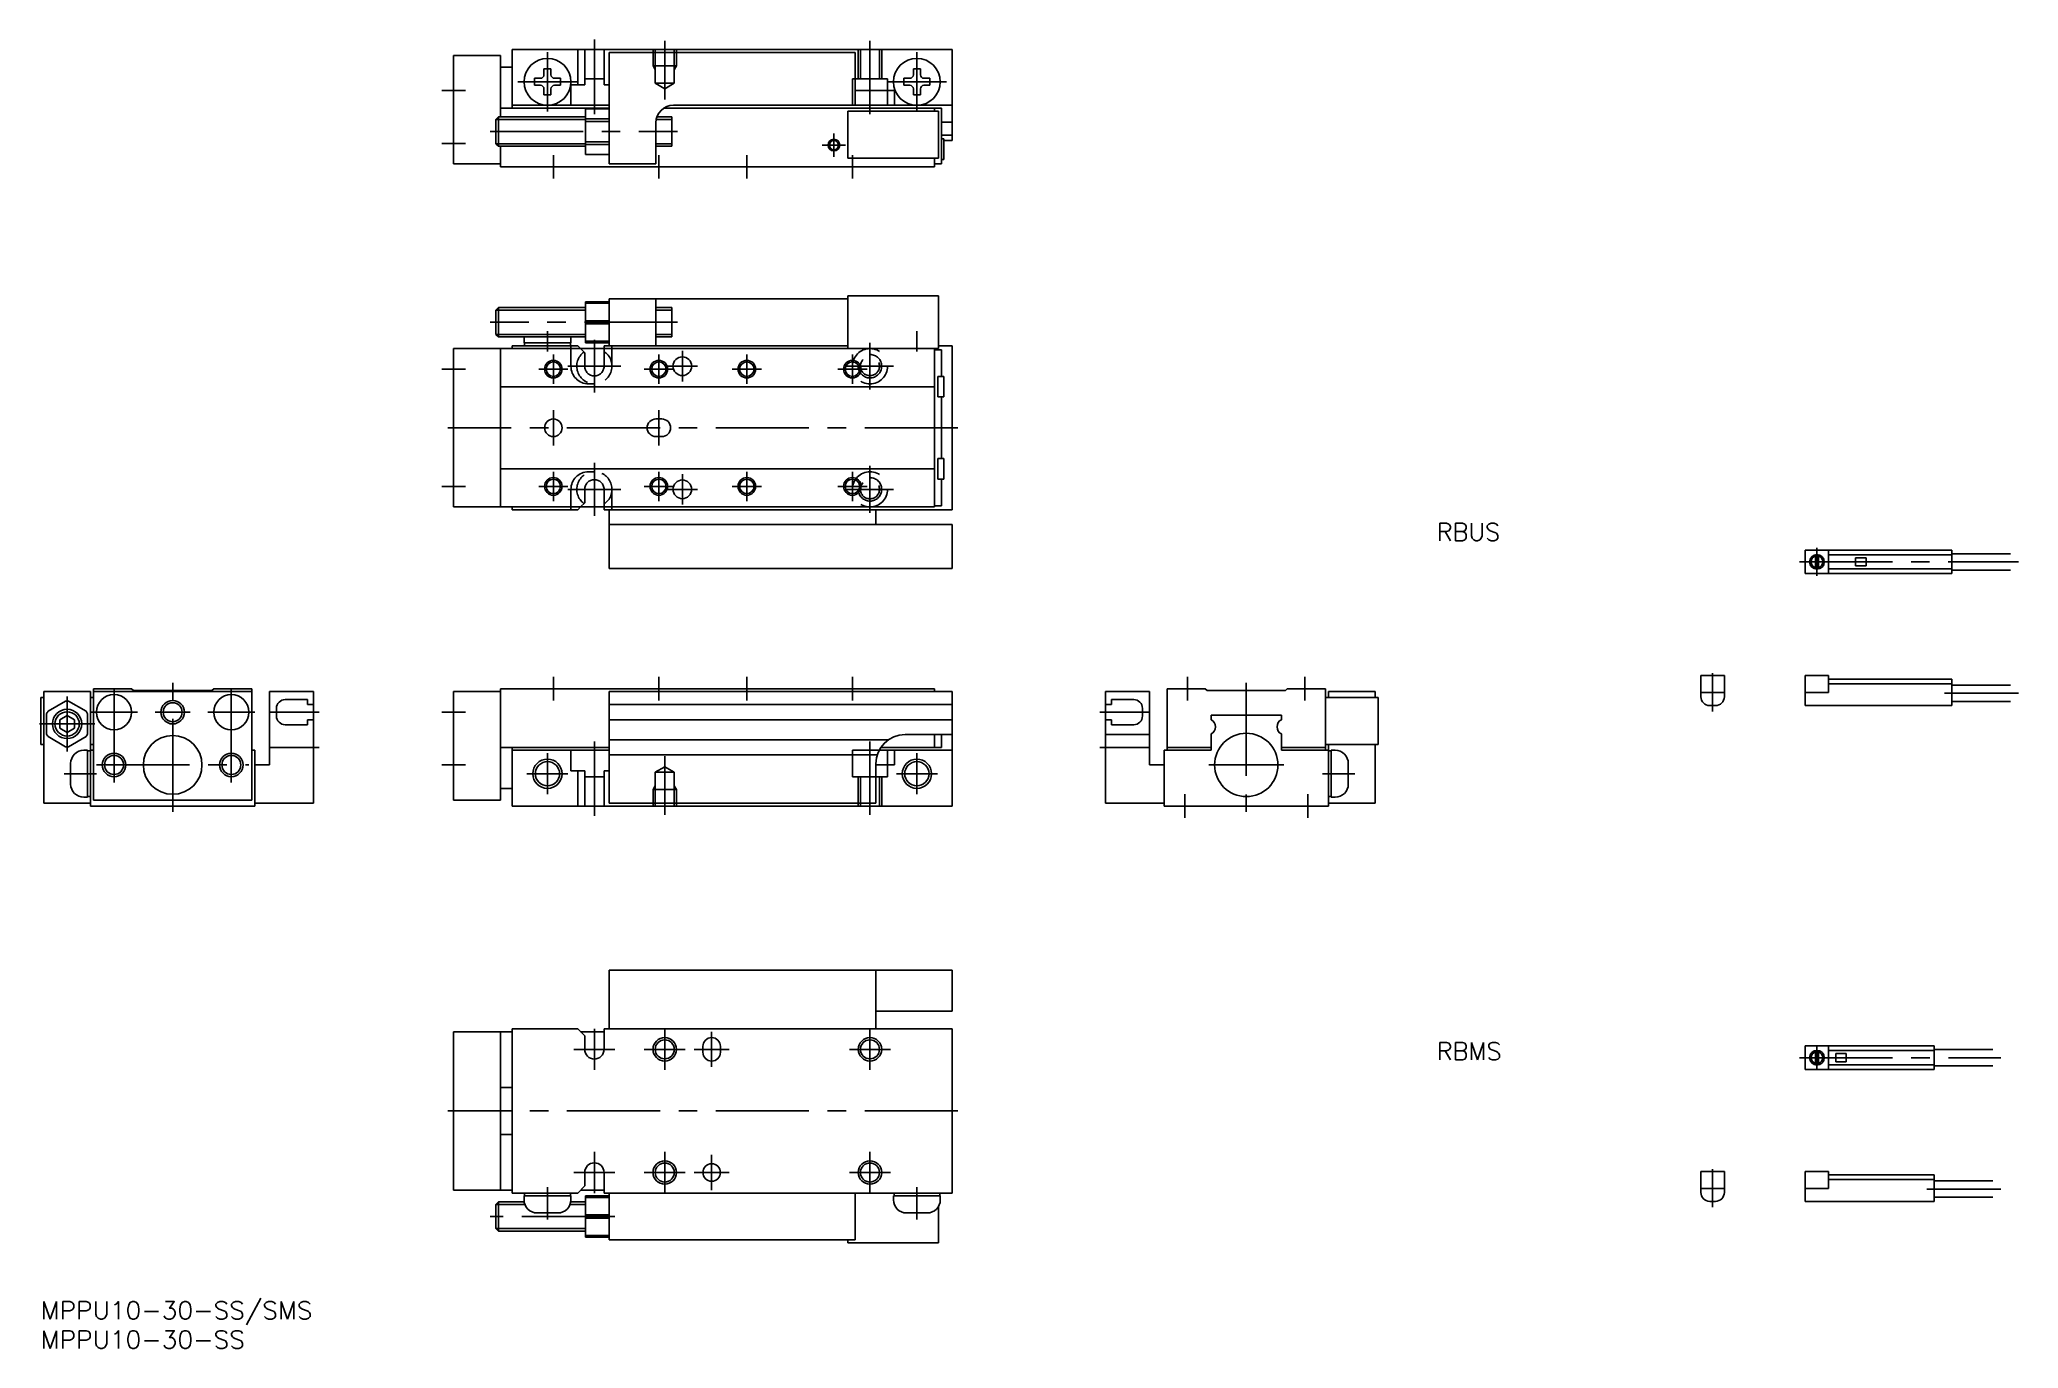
# Model space of a CAD drawing. Extents: x 0 to 337, y -8 to 215.
import ezdxf

# ---------------------------------------------------------------- set-up
doc = ezdxf.new("R2010")
doc.units = 0
doc.header["$LTSCALE"] = 0.5
doc.linetypes.add('CENTER', pattern=[50.8, 31.75, -6.35, 6.35, -6.35])
doc.linetypes.add('DASHED', pattern=[19.05, 12.7, -6.35])
for name, color, linetype in [('MSM_CENTER', 1, 'CENTER'), ('MSM_CONTINUOUS', 7, 'CONTINUOUS'), ('MSM_DASHED', 4, 'DASHED'), ('MSM_NARROW', 5, 'CONTINUOUS'), ('MSM_PART_NUMBER', 7, 'CONTINUOUS')]:
    doc.layers.add(name, color=color, linetype=linetype)
doc.styles.get("Standard").update_dxf_attribs({"font": 'txt.shx', "height": 3, "bigfont": 'bigfont.shx'})

# ---------------------------------------------------------------- blocks, each defined once
blk = doc.blocks.new('*U12')
at = {"layer": 'MSM_PART_NUMBER', "width": 1.042}
blk.add_text('MPPU10-30-SS/SMS', height=3, dxfattribs=at).set_placement((0, -3))
blk = doc.blocks.new('*U13')
at = {"layer": 'MSM_PART_NUMBER', "width": 1.042}
blk.add_text('MPPU10-30-SS', height=3, dxfattribs=at).set_placement((0, -8))
blk = doc.blocks.new('*U15')
at = {"layer": 'MSM_PART_NUMBER'}
blk.add_text('RBMS', height=3, dxfattribs=at).set_placement((238.09, 41.19))
blk = doc.blocks.new('*U16')
at = {"layer": 'MSM_PART_NUMBER'}
blk.add_text('RBUS', height=3, dxfattribs=at).set_placement((238.09, 129.73))

msp = doc.modelspace()

# ---------------------------------------------------------------- linework, layer by layer
at = {"layer": 'MSM_CENTER'}
for p, q in [((86.42, 213.04), (86.42, 202.96)), ((94.42, 215.2), (94.42, 202.5)), ((106.42, 215), (106.42, 205)), ((141.42, 215), (141.42, 202.5)), ((149.42, 213.04), (149.42, 202.96)), ((68.42, 206.5), (72.42, 206.5)), ((81.38, 208), (91.46, 208)), ((144.38, 208), (154.46, 208)), ((76.62, 199.5), (108.62, 199.5)), ((135.27, 199.2), (135.27, 195.2)), ((68.42, 197.5), (72.42, 197.5)), ((133.27, 197.2), (137.27, 197.2)), ((87.42, 195.5), (87.42, 191.5)), ((105.42, 195.5), (105.42, 191.5)), ((120.42, 195.5), (120.42, 191.5)), ((138.42, 195.5), (138.42, 191.5)), ((108.62, 167), (76.62, 167)), ((86.42, 165.5), (86.42, 162)), ((149.42, 165.5), (149.42, 162)), ((94.42, 164), (94.42, 155)), ((109.42, 162.1), (109.42, 156.9)), ((141.42, 163.5), (141.42, 155.5)), ((68.42, 159), (72.42, 159)), ((84.92, 159), (89.92, 159)), ((87.42, 161.5), (87.42, 156.5)), ((89.92, 159.5), (98.92, 159.5)), ((102.92, 159), (107.92, 159)), ((105.42, 161.5), (105.42, 156.5)), ((106.82, 159.5), (112.02, 159.5)), ((117.92, 159), (122.92, 159)), ((120.42, 161.5), (120.42, 156.5)), ((135.92, 159), (140.92, 159)), ((137.42, 159.5), (145.42, 159.5)), ((138.42, 161.5), (138.42, 156.5)), ((87.42, 152), (87.42, 146)), ((105.42, 152), (105.42, 146)), ((156.42, 149), (69.42, 149)), ((94.42, 134), (94.42, 143)), ((141.42, 142.5), (141.42, 134.5)), ((68.42, 139), (72.42, 139)), ((84.92, 139), (89.92, 139)), ((87.42, 141.5), (87.42, 136.5)), ((89.92, 138.5), (98.92, 138.5)), ((102.92, 139), (107.92, 139)), ((105.42, 141.5), (105.42, 136.5)), ((106.82, 138.5), (112.02, 138.5)), ((109.42, 141.1), (109.42, 135.9)), ((117.92, 139), (122.92, 139)), ((120.42, 141.5), (120.42, 136.5)), ((135.92, 139), (140.92, 139)), ((137.42, 138.5), (145.42, 138.5)), ((138.42, 141.5), (138.42, 136.5)), ((302.92, 128.53), (302.92, 123.73)), ((299.92, 126.13), (337.28, 126.13)), ((22.5, 83.5), (22.5, 105.5)), ((87.42, 102.5), (87.42, 106.5)), ((105.42, 102.5), (105.42, 106.5)), ((120.42, 102.5), (120.42, 106.5)), ((138.42, 102.5), (138.42, 106.5)), ((195.6, 106.5), (195.6, 102.5)), ((205.6, 105.5), (205.6, 83.5)), ((215.6, 106.5), (215.6, 102.5)), ((285.13, 107.13), (285.13, 100.63)), ((4.5, 103.2), (4.5, 93.8)), ((12.5, 88.5), (12.5, 104.5)), ((32.5, 88.5), (32.5, 104.5)), ((324.69, 103.73), (337.28, 103.73)), ((9.2, 98.5), (-0.2, 98.5)), ((8.5, 100.5), (16.5, 100.5)), ((19.5, 100.5), (25.5, 100.5)), ((28.5, 100.5), (36.5, 100.5)), ((39.2, 100.5), (47.5, 100.5)), ((68.42, 100.5), (72.42, 100.5)), ((188.9, 100.5), (180.6, 100.5)), ((39.2, 94.5), (47.5, 94.5)), ((94.42, 82.8), (94.42, 95.5)), ((141.42, 83), (141.42, 95.5)), ((188.9, 94.5), (180.6, 94.5)), ((9.5, 91.5), (35.5, 91.5)), ((68.42, 91.5), (72.42, 91.5)), ((86.42, 93.5), (86.42, 86.5)), ((106.42, 83), (106.42, 93)), ((149.42, 93.5), (149.42, 86.5)), ((212, 91.5), (199.2, 91.5)), ((4, 90), (9.5, 90)), ((82.92, 90), (89.92, 90)), ((145.92, 90), (152.92, 90)), ((224.1, 90), (218.6, 90)), ((195.1, 86.5), (195.1, 82.5)), ((216.1, 86.5), (216.1, 82.5)), ((94.42, 46.5), (94.42, 39.5)), ((106.42, 46.5), (106.42, 39.5)), ((114.42, 40), (114.42, 46)), ((141.42, 46.5), (141.42, 39.5)), ((90.92, 43), (97.92, 43)), ((102.92, 43), (109.92, 43)), ((117.42, 43), (111.42, 43)), ((137.92, 43), (144.92, 43)), ((299.94, 41.58), (334.28, 41.58)), ((302.92, 43.58), (302.92, 39.58)), ((156.42, 32.5), (69.42, 32.5)), ((94.42, 18.5), (94.42, 25.5)), ((106.42, 18.5), (106.42, 25.5)), ((114.42, 25), (114.42, 19)), ((141.42, 18.5), (141.42, 25.5)), ((90.92, 22), (97.92, 22)), ((102.92, 22), (109.92, 22)), ((117.42, 22), (111.42, 22)), ((137.92, 22), (144.92, 22)), ((285.13, 22.58), (285.13, 16.08)), ((86.42, 19.5), (86.42, 14)), ((149.42, 14), (149.42, 19.5)), ((321.69, 19.18), (334.28, 19.18)), ((97.92, 14.5), (76.62, 14.5))]:
    msp.add_line(p, q, dxfattribs=at)
at = {"layer": 'MSM_CONTINUOUS'}
for p, q in [((80.42, 213.5), (80.42, 203.5)), ((80.42, 213.5), (155.42, 213.5)), ((91.57, 213.5), (91.57, 207.5)), ((92.77, 213.5), (92.77, 207.5)), ((96.07, 213.5), (96.07, 207.5)), ((96.92, 213), (96.92, 194)), ((96.92, 213), (138.92, 213)), ((138.92, 213), (138.92, 204)), ((155.42, 213.5), (155.42, 198)), ((70.42, 212.5), (70.42, 194)), ((70.42, 212.5), (78.42, 212.5)), ((78.42, 212.5), (78.42, 202)), ((78.42, 210.5), (80.42, 210.5)), ((85.82, 210.2), (87.02, 210.2)), ((85.82, 209.2), (85.82, 210.2)), ((87.02, 209.2), (87.02, 210.2)), ((148.82, 210.2), (150.02, 210.2)), ((148.82, 209.2), (148.82, 210.2)), ((150.02, 209.2), (150.02, 210.2)), ((84.22, 207.4), (84.22, 208.6)), ((84.22, 208.6), (85.22, 208.6)), ((84.22, 207.4), (85.22, 207.4)), ((85.82, 205.8), (85.82, 206.8)), ((87.02, 205.8), (87.02, 206.8)), ((87.62, 208.6), (88.62, 208.6)), ((87.62, 207.4), (88.62, 207.4)), ((88.62, 207.4), (88.62, 208.6)), ((90.42, 207.5), (90.42, 204)), ((90.42, 207.5), (92.77, 207.5)), ((92.77, 208.5), (96.07, 208.5)), ((96.07, 207.5), (96.92, 207.5)), ((145.62, 206.5), (138.92, 206.5)), ((145.62, 206.5), (145.62, 204)), ((147.22, 207.4), (147.22, 208.6)), ((147.22, 208.6), (148.22, 208.6)), ((147.22, 207.4), (148.22, 207.4)), ((148.82, 205.8), (148.82, 206.8)), ((150.02, 205.8), (150.02, 206.8)), ((150.62, 208.6), (151.62, 208.6)), ((150.62, 207.4), (151.62, 207.4)), ((151.62, 207.4), (151.62, 208.6)), ((78.42, 203.5), (96.92, 203.5)), ((80.42, 204), (96.92, 204)), ((85.82, 205.8), (87.02, 205.8)), ((92.92, 195.6), (92.92, 203.4)), ((96.92, 203.4), (92.92, 203.4)), ((106.26, 203.5), (153.62, 203.5)), ((107.92, 204), (155.42, 204)), ((137.62, 195), (137.62, 203)), ((137.62, 203), (153.12, 203)), ((148.82, 205.8), (150.02, 205.8)), ((152.42, 203.5), (152.42, 203)), ((153.12, 195), (153.12, 203)), ((153.62, 203.5), (153.62, 194)), ((78.05, 202), (77.62, 201.57)), ((77.62, 201.57), (77.62, 197.43)), ((92.92, 202), (78.05, 202)), ((78.05, 197), (78.05, 202)), ((92.92, 201.67), (96.92, 201.67)), ((92.92, 201.22), (96.92, 201.22)), ((104.92, 201), (104.92, 194)), ((107.62, 202), (105.09, 202)), ((107.62, 197), (107.62, 202)), ((153.62, 201.1), (155.42, 201.1)), ((77.62, 197.43), (78.05, 197)), ((92.92, 197), (78.05, 197)), ((78.42, 197), (78.42, 193.5)), ((92.92, 197.78), (96.92, 197.78)), ((92.92, 197.33), (96.92, 197.33)), ((107.62, 197), (104.92, 197)), ((153.62, 198.9), (155.42, 198.9)), ((153.62, 198.25), (154.02, 198.25)), ((154.02, 198.25), (154.02, 194.75)), ((154.02, 198), (155.42, 198)), ((70.42, 194), (78.42, 194)), ((78.42, 193.5), (152.42, 193.5)), ((96.92, 195.6), (92.92, 195.6)), ((96.92, 194), (104.92, 194)), ((137.62, 195), (153.12, 195)), ((152.42, 195), (152.42, 193.5)), ((152.42, 194), (153.62, 194)), ((153.62, 194.75), (154.02, 194.75)), ((78.05, 169.5), (77.62, 169.07)), ((77.62, 169.07), (77.62, 164.93)), ((92.92, 169.5), (78.05, 169.5)), ((78.05, 164.5), (78.05, 169.5)), ((92.92, 170.5), (96.92, 170.5)), ((92.92, 170.5), (92.92, 163.5)), ((92.92, 170.24), (96.92, 170.24)), ((96.92, 163), (96.92, 171)), ((137.62, 171), (96.92, 171)), ((104.92, 163), (104.92, 171)), ((107.62, 169.5), (104.92, 169.5)), ((107.62, 164.5), (107.62, 169.5)), ((137.62, 162.5), (137.62, 171.5)), ((153.12, 171.5), (137.62, 171.5)), ((153.12, 162.5), (153.12, 171.5)), ((96.92, 167.26), (92.92, 167.26)), ((96.92, 166.74), (92.92, 166.74)), ((70.42, 162.5), (70.42, 135.5)), ((153.12, 162.5), (70.42, 162.5)), ((77.62, 164.93), (78.05, 164.5)), ((92.92, 164.5), (78.05, 164.5)), ((78.42, 162.5), (78.42, 135.5)), ((80.42, 163), (80.42, 162.5)), ((91.57, 163), (80.42, 163)), ((82.42, 164.15), (82.42, 163.5)), ((82.42, 163.5), (90.42, 163.5)), ((82.52, 163.5), (82.52, 163)), ((90.32, 163), (90.32, 163.5)), ((90.42, 164.15), (90.42, 163.5)), ((90.42, 163), (90.42, 162.5)), ((91.57, 163), (92.07, 162.5)), ((92.92, 163.76), (96.92, 163.76)), ((92.92, 163.5), (96.92, 163.5)), ((96.07, 162.5), (96.07, 163)), ((137.62, 163), (96.07, 163)), ((97.42, 163), (97.42, 162.5)), ((107.62, 164.5), (104.92, 164.5)), ((152.42, 162.5), (152.42, 135.5)), ((153.62, 162.3), (152.42, 162.3)), ((155.42, 163), (153.12, 163)), ((153.62, 157.75), (153.62, 162.3)), ((155.42, 163), (155.42, 135)), ((152.42, 156), (78.42, 156)), ((153.02, 157.75), (154.02, 157.75)), ((153.02, 154.25), (153.02, 157.75)), ((154.02, 154.25), (154.02, 157.75)), ((153.02, 154.25), (154.02, 154.25)), ((153.62, 154.25), (153.62, 143.75)), ((104.92, 150.5), (105.92, 150.5)), ((104.92, 147.5), (105.92, 147.5)), ((152.42, 142), (78.42, 142)), ((153.02, 143.75), (153.02, 140.25)), ((153.02, 143.75), (154.02, 143.75)), ((154.02, 140.25), (154.02, 143.75)), ((153.02, 140.25), (154.02, 140.25)), ((153.62, 140.25), (153.62, 135.7)), ((152.42, 135.5), (70.42, 135.5)), ((80.42, 135.5), (80.42, 135)), ((91.57, 135), (80.42, 135)), ((90.42, 135), (90.42, 135.5)), ((92.07, 135.5), (91.57, 135)), ((96.07, 135), (96.07, 135.5)), ((155.42, 135), (96.07, 135)), ((96.92, 135), (96.92, 125)), ((97.42, 135), (97.42, 135.5)), ((142.42, 135), (142.42, 132.5)), ((153.62, 135.7), (152.42, 135.7)), ((155.42, 132.5), (96.92, 132.5)), ((155.42, 132.5), (155.42, 125)), ((155.42, 125), (96.92, 125)), ((300.92, 128.13), (300.92, 124.13)), ((300.92, 128.13), (325.92, 128.13)), ((302.67, 127.35), (302.67, 124.9)), ((303.17, 127.35), (303.17, 124.9)), ((304.92, 128.13), (304.92, 124.13)), ((304.92, 127.33), (325.92, 127.33)), ((304.92, 124.93), (325.92, 124.93)), ((309.52, 126.83), (311.32, 126.83)), ((309.52, 126.83), (309.52, 125.43)), ((309.52, 125.43), (311.32, 125.43)), ((311.32, 126.83), (311.32, 125.43)), ((325.92, 128.13), (325.92, 124.13)), ((325.92, 127.53), (335.92, 127.53)), ((300.92, 124.13), (325.92, 124.13)), ((325.92, 124.73), (335.92, 124.73)), ((283.13, 106.73), (283.13, 103.13)), ((283.13, 106.73), (287.13, 106.73)), ((287.13, 106.73), (287.13, 103.13)), ((300.92, 106.73), (304.92, 106.73)), ((300.92, 106.73), (300.92, 101.63)), ((304.92, 106.73), (304.92, 103.83)), ((304.92, 106.13), (325.92, 106.13)), ((304.92, 105.33), (325.92, 105.33)), ((325.92, 106.13), (325.92, 101.63)), ((325.92, 105.13), (335.92, 105.13)), ((0, 103), (0.5, 103)), ((0, 103), (0, 95)), ((0.5, 104), (8.5, 104)), ((0.5, 85), (0.5, 104)), ((1.26, 100.67), (4.24, 102.39)), ((7.74, 100.67), (4.76, 102.39)), ((8.5, 104), (8.5, 84.5)), ((8.5, 103), (9, 103)), ((9, 104.5), (15.5, 104.5)), ((9, 104.5), (9, 85.5)), ((9, 104), (36, 104)), ((15.5, 104.5), (15.8, 104.2)), ((15.8, 104.2), (29.2, 104.2)), ((29.5, 104.5), (29.2, 104.2)), ((36, 104.5), (29.5, 104.5)), ((36, 104.5), (36, 85.5)), ((46.5, 104), (39, 104)), ((39, 104), (39, 91.5)), ((41.7, 102.65), (45.5, 102.65)), ((45.5, 102.65), (45.5, 101.8)), ((46.5, 101.8), (45.5, 101.8)), ((46.5, 104), (46.5, 85)), ((70.42, 104), (78.42, 104)), ((70.42, 85.5), (70.42, 104)), ((78.42, 85.5), (78.42, 104.5)), ((78.42, 104.5), (152.42, 104.5)), ((96.92, 104), (155.42, 104)), ((96.92, 85), (96.92, 104)), ((96.92, 101.8), (155.42, 101.8)), ((152.42, 104), (152.42, 104.5)), ((155.42, 84.5), (155.42, 104)), ((181.6, 104), (189.1, 104)), ((181.6, 104), (181.6, 85)), ((181.6, 101.8), (182.6, 101.8)), ((182.6, 102.65), (182.6, 101.8)), ((186.4, 102.65), (182.6, 102.65)), ((189.1, 104), (189.1, 91.5)), ((192.1, 104.5), (198.6, 104.5)), ((192.1, 104.5), (192.1, 94)), ((198.6, 104.5), (198.9, 104.2)), ((212.3, 104.2), (198.9, 104.2)), ((212.6, 104.5), (212.3, 104.2)), ((219.1, 104.5), (212.6, 104.5)), ((219.1, 104.5), (219.1, 94)), ((228.1, 103), (219.1, 103)), ((219.6, 103), (219.6, 104)), ((227.6, 104), (219.6, 104)), ((227.6, 103), (227.6, 104)), ((228.1, 103), (228.1, 95)), ((283.13, 103.83), (287.13, 103.83)), ((284.63, 101.63), (285.63, 101.63)), ((300.92, 103.83), (304.92, 103.83)), ((300.92, 101.63), (325.92, 101.63)), ((325.92, 102.33), (335.92, 102.33)), ((1, 100.22), (1, 96.78)), ((3.25, 99.22), (4.5, 99.94)), ((3.25, 99.22), (3.25, 97.78)), ((4.5, 99.94), (5.75, 99.22)), ((5.75, 97.78), (5.75, 99.22)), ((8, 100.22), (8, 96.78)), ((40.2, 101.15), (40.2, 99.85)), ((41.7, 98.35), (45.5, 98.35)), ((46.5, 99.2), (45.5, 99.2)), ((45.5, 99.2), (45.5, 98.35)), ((96.92, 99.2), (155.42, 99.2)), ((181.6, 99.2), (182.6, 99.2)), ((182.6, 99.2), (182.6, 98.35)), ((186.4, 98.35), (182.6, 98.35)), ((187.9, 101.15), (187.9, 99.85)), ((199.6, 100), (199.6, 99.21)), ((211.6, 100), (199.6, 100)), ((211.6, 100), (211.6, 99.21)), ((0, 95), (0.5, 95)), ((4.24, 94.61), (1.26, 96.33)), ((3.25, 97.78), (4.5, 97.06)), ((4.5, 97.06), (5.75, 97.78)), ((4.76, 94.61), (7.74, 96.33)), ((8.5, 95), (9, 95)), ((78.42, 94.5), (96.92, 94.5)), ((80.42, 84.5), (80.42, 94.5)), ((96.92, 95.8), (144.55, 95.8)), ((143.27, 94.5), (153.62, 94.5)), ((147.42, 96.7), (155.42, 96.7)), ((152.42, 94.5), (152.42, 96.7)), ((153.62, 94.5), (153.62, 96.7)), ((181.6, 96.7), (189.1, 96.7)), ((192.1, 94.5), (199.6, 94.5)), ((199.6, 96.79), (199.6, 94)), ((211.6, 96.79), (211.6, 94)), ((219.1, 94.5), (211.6, 94.5)), ((228.1, 95), (219.1, 95)), ((219.6, 95), (219.6, 84.5)), ((227.6, 85), (227.6, 95)), ((5.1, 88.25), (5.1, 91.75)), ((7.35, 94), (8, 94)), ((8, 86), (8, 94)), ((8.5, 93.9), (8, 93.9)), ((8.5, 94), (9, 94)), ((36.5, 94), (36, 94)), ((36.5, 94), (36.5, 84.5)), ((39, 91.5), (36.5, 91.5)), ((80.42, 94), (96.92, 94)), ((90.42, 90.5), (90.42, 94)), ((96.92, 93.2), (142.65, 93.2)), ((142.42, 91.7), (142.42, 85)), ((145.62, 91.5), (142.42, 91.5)), ((142.98, 94), (155.42, 94)), ((145.62, 91.5), (145.62, 94)), ((189.1, 91.5), (191.6, 91.5)), ((191.6, 94), (199.6, 94)), ((191.6, 94), (191.6, 84.5)), ((219.6, 94), (211.6, 94)), ((220.1, 93.9), (219.6, 93.9)), ((220.1, 94), (220.1, 86)), ((220.75, 94), (220.1, 94)), ((223, 91.75), (223, 88.25)), ((90.42, 90.5), (92.77, 90.5)), ((91.57, 84.5), (91.57, 90.5)), ((92.77, 84.5), (92.77, 90.5)), ((92.77, 89.5), (96.07, 89.5)), ((96.07, 90.5), (96.92, 90.5)), ((96.07, 84.5), (96.07, 90.5)), ((0.5, 85), (8.5, 85)), ((7.35, 86), (8, 86)), ((8, 86.1), (8.5, 86.1)), ((36.5, 84.5), (8.5, 84.5)), ((36, 85.5), (9, 85.5)), ((46.5, 85), (36.5, 85)), ((70.42, 85.5), (78.42, 85.5)), ((78.42, 87.5), (80.42, 87.5)), ((80.42, 84.5), (155.42, 84.5)), ((96.92, 85), (142.42, 85)), ((181.6, 85), (191.6, 85)), ((191.6, 84.5), (219.6, 84.5)), ((219.6, 86.1), (220.1, 86.1)), ((227.6, 85), (219.6, 85)), ((220.75, 86), (220.1, 86)), ((96.92, 56.5), (96.92, 46.5)), ((155.42, 56.5), (96.92, 56.5)), ((142.42, 56.5), (142.42, 46.5)), ((155.42, 56.5), (155.42, 49.5)), ((142.42, 49.5), (155.42, 49.5)), ((70.42, 19), (70.42, 46)), ((80.42, 46), (70.42, 46)), ((78.42, 19), (78.42, 46)), ((91.57, 46.5), (80.42, 46.5)), ((80.42, 18.5), (80.42, 46.5)), ((91.57, 46.5), (92.77, 45.3)), ((96.07, 46), (92.07, 46)), ((92.77, 43), (92.77, 45.3)), ((96.07, 43), (96.07, 46.5)), ((155.42, 46.5), (96.07, 46.5)), ((155.42, 18.5), (155.42, 46.5)), ((112.92, 43.5), (112.92, 42.5)), ((115.92, 43.5), (115.92, 42.5)), ((300.92, 43.58), (300.92, 39.58)), ((300.92, 43.58), (322.92, 43.58)), ((302.67, 42.81), (302.67, 40.36)), ((303.17, 42.81), (303.17, 40.36)), ((304.92, 43.58), (304.92, 39.58)), ((304.92, 42.78), (322.92, 42.78)), ((306.12, 42.28), (306.12, 40.88)), ((306.12, 42.28), (307.92, 42.28)), ((306.12, 40.88), (307.92, 40.88)), ((307.92, 42.28), (307.92, 40.88)), ((322.92, 43.58), (322.92, 39.58)), ((322.92, 42.98), (332.92, 42.98)), ((300.92, 39.58), (322.92, 39.58)), ((304.92, 40.38), (322.92, 40.38)), ((322.92, 40.18), (332.92, 40.18)), ((80.42, 36.5), (78.42, 36.5)), ((80.42, 28.5), (78.42, 28.5)), ((92.77, 22), (92.77, 19.7)), ((96.07, 22), (96.07, 18.5)), ((283.13, 22.18), (283.13, 18.58)), ((283.13, 22.18), (287.13, 22.18)), ((287.13, 22.18), (287.13, 18.58)), ((300.92, 22.18), (304.92, 22.18)), ((300.92, 17.08), (300.92, 22.18)), ((304.92, 19.28), (304.92, 22.18)), ((304.92, 21.58), (322.92, 21.58)), ((304.92, 20.78), (322.92, 20.78)), ((322.92, 17.08), (322.92, 21.58)), ((322.92, 20.58), (332.92, 20.58)), ((80.42, 19), (70.42, 19)), ((78.05, 17), (77.62, 16.57)), ((78.05, 12), (78.05, 17)), ((82.44, 17), (78.05, 17)), ((91.57, 18.5), (80.42, 18.5)), ((82.42, 17.35), (82.42, 18)), ((90.42, 18), (82.42, 18)), ((82.52, 18.5), (82.52, 18)), ((90.32, 18), (90.32, 18.5)), ((92.92, 17), (90.39, 17)), ((90.42, 17.35), (90.42, 18)), ((91.57, 18.5), (92.77, 19.7)), ((96.07, 19), (92.07, 19)), ((92.92, 18), (96.92, 18)), ((92.92, 18), (92.92, 11)), ((92.92, 17.74), (96.92, 17.74)), ((155.42, 18.5), (96.07, 18.5)), ((96.92, 18.5), (96.92, 10.5)), ((138.92, 18.5), (138.92, 10.5)), ((145.42, 17.35), (145.42, 18)), ((153.42, 18), (145.42, 18)), ((145.52, 18.5), (145.52, 18)), ((153.32, 18), (153.32, 18.5)), ((153.42, 17.35), (153.42, 18)), ((283.13, 19.28), (287.13, 19.28)), ((284.63, 17.08), (285.63, 17.08)), ((300.92, 19.28), (304.92, 19.28)), ((300.92, 17.08), (322.92, 17.08)), ((322.92, 17.78), (332.92, 17.78)), ((77.62, 16.57), (77.62, 12.43)), ((88.17, 15.1), (84.67, 15.1)), ((96.92, 14.76), (92.92, 14.76)), ((96.92, 14.24), (92.92, 14.24)), ((151.17, 15.1), (147.67, 15.1)), ((153.12, 16.23), (153.12, 10)), ((77.62, 12.43), (78.05, 12)), ((92.92, 12), (78.05, 12)), ((92.92, 11.26), (96.92, 11.26)), ((92.92, 11), (96.92, 11)), ((138.92, 10.5), (96.92, 10.5)), ((137.62, 10.5), (137.62, 10)), ((153.12, 10), (137.62, 10))]:
    msp.add_line(p, q, dxfattribs=at)
for centre, radius in [((86.42, 208), 4), ((149.42, 208), 4), ((135.27, 197.2), 0.783), ((87.42, 159), 1.23), ((105.42, 159), 1.23), ((109.42, 159.5), 1.6), ((120.42, 159), 1.23), ((138.42, 159), 1.23), ((87.42, 149), 1.5), ((87.42, 139), 1.23), ((105.42, 139), 1.23), ((109.42, 138.5), 1.6), ((120.42, 139), 1.23), ((138.42, 139), 1.23), ((302.92, 126.13), 1.25), ((12.5, 100.5), 3), ((22.5, 100.5), 1.62), ((32.5, 100.5), 3), ((4.5, 98.5), 2.5), ((22.5, 91.5), 5), ((205.6, 91.5), 5.4), ((12.5, 91.5), 1.62), ((32.5, 91.5), 1.62), ((86.42, 90), 2.07), ((149.42, 90), 2.07), ((106.42, 43), 1.62), ((141.42, 43), 1.62), ((302.92, 41.58), 1.25), ((106.42, 22), 1.62), ((114.42, 22), 1.5), ((141.42, 22), 1.62)]:
    msp.add_circle(centre, radius, dxfattribs=at)
for centre, radius, start, end in [((85.22, 209.2), 0.6, 270, 0), ((85.22, 206.8), 0.6, 0, 90), ((87.62, 209.2), 0.6, 180, 270), ((87.62, 206.8), 0.6, 90, 180), ((148.22, 209.2), 0.6, 270, 0), ((148.22, 206.8), 0.6, 0, 90), ((150.62, 209.2), 0.6, 180, 270), ((150.62, 206.8), 0.6, 90, 180), ((107.92, 201), 3, 90, 180), ((84.67, 164.15), 2.25, 171.051, 180), ((88.17, 164.15), 2.25, 0, 8.949), ((104.92, 149), 1.5, 90, 270), ((105.92, 149), 1.5, 270, 90), ((302.92, 126.13), 1, 104.4775, 255.5225), ((302.92, 126.13), 1, 284.4775, 75.5225), ((4.5, 98.5), 3.9, 86.1769, 93.823), ((41.7, 101.15), 1.5, 90, 180), ((186.4, 101.15), 1.5, 360, 90), ((284.63, 103.13), 1.5, 180, 270), ((285.63, 103.13), 1.5, 270, 0), ((4.5, 98.5), 3.9, 146.177, 153.823), ((4.5, 98.5), 3.9, 26.177, 33.8231), ((41.7, 99.85), 1.5, 180, 270), ((186.4, 99.85), 1.5, 270, 360), ((199, 98), 1.35, 296.3891, 63.6126), ((212.2, 98), 1.35, 116.39, 243.6138), ((4.5, 98.5), 3.9, 206.177, 213.8231), ((4.5, 98.5), 3.9, 266.177, 273.823), ((4.5, 98.5), 3.9, 326.1769, 333.823), ((147.42, 91.7), 5, 90, 180), ((7.35, 91.75), 2.25, 90, 180), ((220.75, 91.75), 2.25, 360, 90), ((7.35, 88.25), 2.25, 180, 270), ((220.75, 88.25), 2.25, 270, 0), ((114.42, 43.5), 1.5, 0, 180), ((94.42, 43), 1.65, 180, 0), ((114.42, 42.5), 1.5, 180, 0), ((302.92, 41.58), 1, 104.4775, 255.5225), ((302.92, 41.58), 1, 284.4775, 75.5225), ((94.42, 22), 1.65, 360, 180), ((84.67, 17.35), 2.25, 180, 270), ((88.17, 17.35), 2.25, 270, 360), ((147.67, 17.35), 2.25, 180, 270), ((151.17, 17.35), 2.25, 270, 360), ((284.63, 18.58), 1.5, 180, 270), ((285.63, 18.58), 1.5, 270, 0)]:
    msp.add_arc(centre, radius, start, end, dxfattribs=at)
at = {"layer": 'MSM_DASHED'}
for p, q in [((104.42, 213.5), (104.42, 210.7)), ((104.8, 213.5), (104.8, 207.74)), ((108.04, 213.5), (108.04, 207.74)), ((108.42, 213.5), (108.42, 210.7)), ((139.42, 213.5), (139.42, 208.5)), ((139.8, 213.5), (139.8, 208.5)), ((143.04, 213.5), (143.04, 208.5)), ((143.42, 213.5), (143.42, 208.5)), ((104.42, 210.7), (108.42, 210.7)), ((104.42, 210.7), (104.8, 210.04)), ((108.42, 210.7), (108.04, 210.04)), ((104.8, 207.74), (108.04, 207.74)), ((104.8, 207.74), (106.42, 206.8)), ((108.04, 207.74), (106.42, 206.8)), ((138.42, 208.5), (138.42, 204)), ((138.42, 208.5), (144.42, 208.5)), ((144.42, 208.5), (144.42, 204)), ((90.42, 162.5), (90.42, 159.5)), ((92.07, 162.5), (92.77, 161.8)), ((96.07, 162.5), (96.07, 159.5)), ((97.42, 162.5), (97.42, 159.5)), ((92.77, 161.8), (92.77, 159.5)), ((93.42, 156.5), (94.42, 156.5)), ((90.42, 135.5), (90.42, 138.5)), ((92.77, 138.5), (92.77, 136.2)), ((93.42, 141.5), (94.42, 141.5)), ((96.07, 138.5), (96.07, 135.5)), ((97.42, 135.5), (97.42, 138.5)), ((92.77, 136.2), (92.07, 135.5)), ((104.8, 90.26), (106.42, 91.2)), ((108.04, 90.26), (106.42, 91.2)), ((138.42, 89.5), (138.42, 94)), ((138.42, 94), (142.98, 94)), ((144.42, 89.5), (144.42, 94)), ((104.42, 87.3), (104.8, 87.96)), ((104.8, 84.5), (104.8, 90.26)), ((104.8, 90.26), (108.04, 90.26)), ((108.04, 84.5), (108.04, 90.26)), ((108.42, 87.3), (108.04, 87.96)), ((138.42, 89.5), (144.42, 89.5)), ((139.42, 89.5), (139.42, 84.5)), ((139.8, 89.5), (139.8, 84.5)), ((143.04, 89.5), (143.04, 84.5)), ((143.42, 89.5), (143.42, 84.5)), ((108.42, 87.3), (104.42, 87.3)), ((104.42, 84.5), (104.42, 87.3)), ((108.42, 84.5), (108.42, 87.3))]:
    msp.add_line(p, q, dxfattribs=at)
for centre, radius in [((141.42, 159.5), 3), ((141.42, 159.5), 2), ((141.42, 159.5), 1.62), ((141.42, 138.5), 3), ((141.42, 138.5), 2), ((141.42, 138.5), 1.62)]:
    msp.add_circle(centre, radius, dxfattribs=at)
for centre, radius, start, end in [((94.42, 159.5), 3, 126.1871, 56.633), ((93.42, 159.5), 3, 180, 270), ((94.42, 159.5), 1.65, 180, 0), ((93.42, 138.5), 3, 90, 180), ((94.42, 138.5), 3, 303.367, 233.8127), ((94.42, 138.5), 1.65, 0, 180)]:
    msp.add_arc(centre, radius, start, end, dxfattribs=at)
at = {"layer": 'MSM_NARROW'}
for p, q in [((92.92, 201.57), (77.62, 201.57)), ((107.62, 201.57), (104.97, 201.57)), ((92.92, 197.43), (77.62, 197.43)), ((107.62, 197.43), (104.92, 197.43)), ((92.92, 169.07), (77.62, 169.07)), ((107.62, 169.07), (104.92, 169.07)), ((92.92, 164.93), (77.62, 164.93)), ((107.62, 164.93), (104.92, 164.93)), ((82.56, 16.57), (77.62, 16.57)), ((92.92, 16.57), (90.28, 16.57)), ((92.92, 12.43), (77.62, 12.43))]:
    msp.add_line(p, q, dxfattribs=at)
for centre, radius in [((135.27, 197.2), 1), ((87.42, 159), 1.5), ((105.42, 159), 1.5), ((120.42, 159), 1.5), ((138.42, 159), 1.5), ((87.42, 139), 1.5), ((105.42, 139), 1.5), ((120.42, 139), 1.5), ((138.42, 139), 1.5), ((22.5, 100.5), 2), ((4.5, 98.5), 2.07), ((12.5, 91.5), 2), ((32.5, 91.5), 2), ((86.42, 90), 2.5), ((149.42, 90), 2.5), ((106.42, 43), 2), ((141.42, 43), 2), ((106.42, 22), 2), ((141.42, 22), 2)]:
    msp.add_circle(centre, radius, dxfattribs=at)

# ---------------------------------------------------------------- block references
at = {"layer": 'MSM_CONTINUOUS'}
for name in ['*U16', '*U15', '*U12', '*U13']:
    msp.add_blockref(name, (0, 0), dxfattribs=at)

doc.saveas('drawing.dxf')
